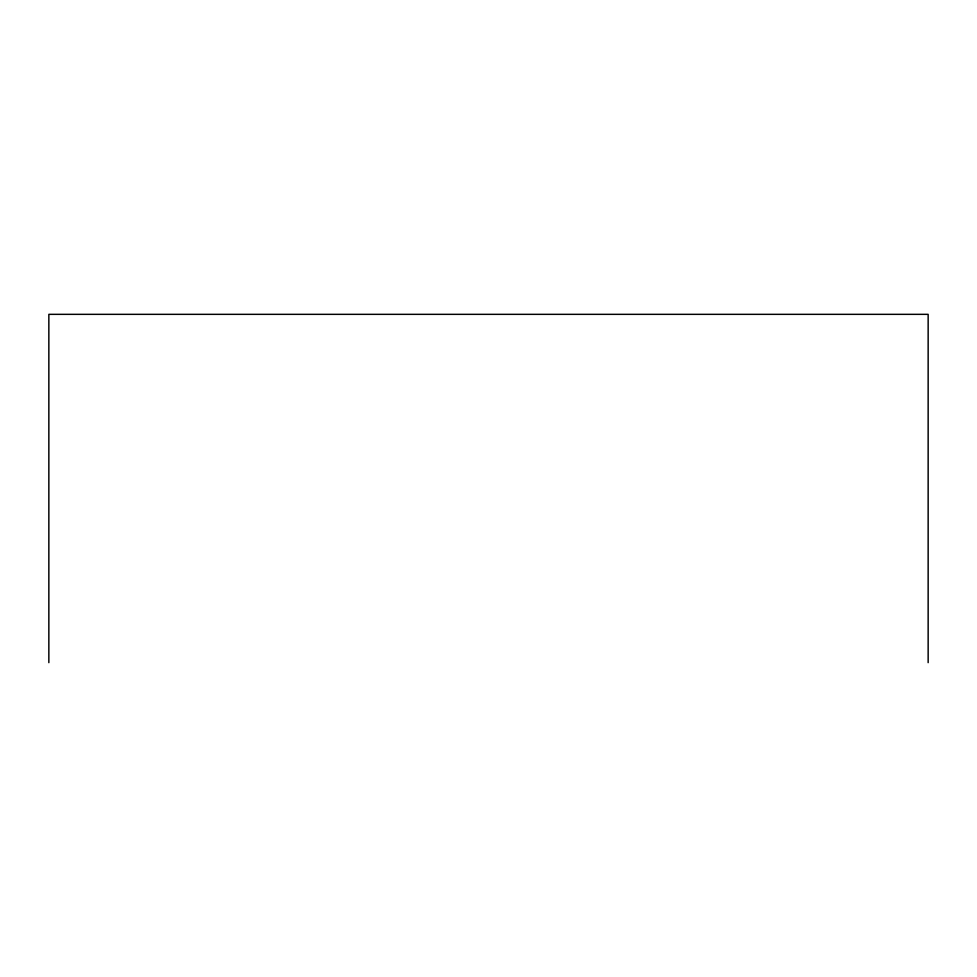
<?xml version="1.0" encoding="UTF-8"?>
<svg xmlns="http://www.w3.org/2000/svg" width="977" height="977" viewBox="0 0 977 977"><rect width="100%" height="100%" fill="white"/><g stroke="black" fill="none" stroke-linecap="round" stroke-linejoin="round"><path stroke-width="1.47" d="M928.15 662.662L928.15 314.338L48.85 314.338L48.85 662.662"/></g></svg>
